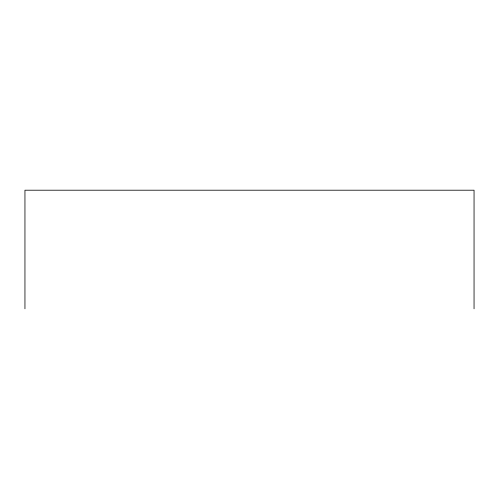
<?xml version="1.0" encoding="UTF-8"?>
<svg xmlns="http://www.w3.org/2000/svg" width="499" height="499" viewBox="0 0 499 499"><rect width="100%" height="100%" fill="white"/><g stroke="black" fill="none" stroke-linecap="round" stroke-linejoin="round"><path stroke-width="0.75" d="M474.05 308.794L474.05 190.206L24.95 190.206L24.95 308.794"/></g></svg>
